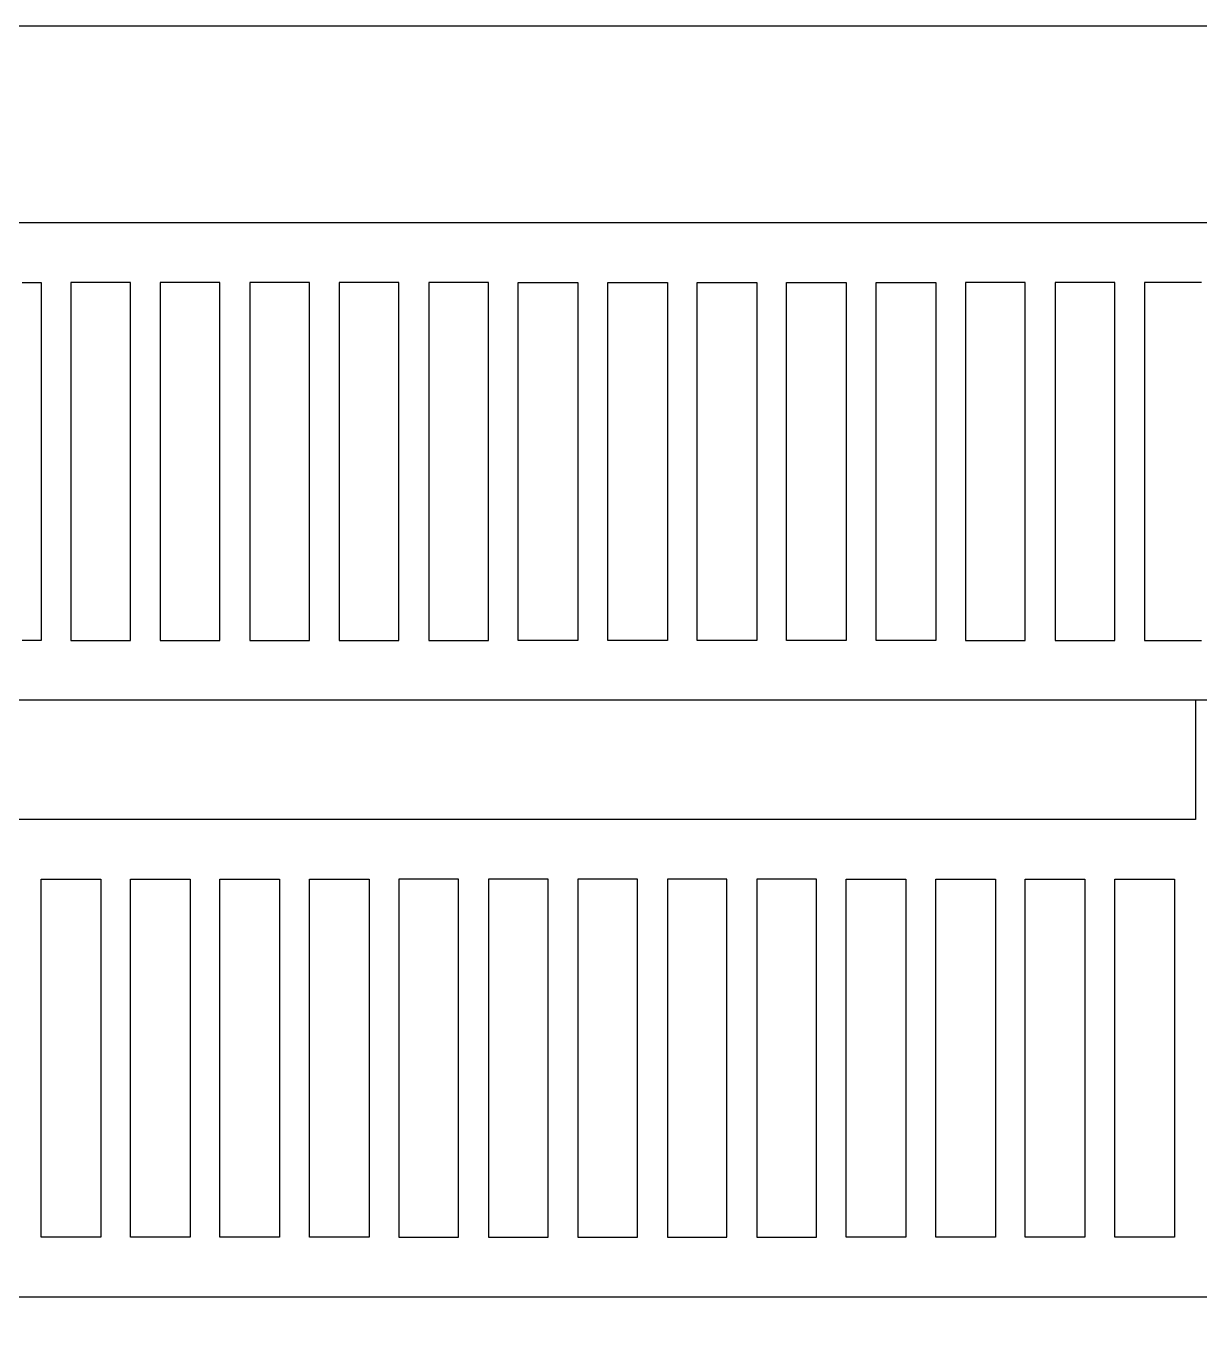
# Model space of a CAD drawing. Header units: millimetres. Extents: x 132 to 771, y 404 to 944.
# Drawn here: x 684.76 to 724.11, y 793.77 to 837.54 of the extents above; entities that cross this region are included whole.
import ezdxf

# ---------------------------------------------------------------- set-up
doc = ezdxf.new("R2010")
doc.units = ezdxf.units.MM
doc.header["$MEASUREMENT"] = 0
doc.layers.get('0').update_dxf_attribs({"linetype": 'CONTINUOUS', "true_color": 0xffffff})

msp = doc.modelspace()

# ---------------------------------------------------------------- linework, layer by layer
at = {"color": 6, "linetype": 'Continuous'}
msp.add_lwpolyline([(469.246, 687.545), (769.246, 687.545), (769.246, 837.545), (469.246, 837.545)], close=True, dxfattribs=at)
at = {"color": 7, "linetype": 'Continuous', "true_color": 0xffffff}
for points in [[(725.073, 830.95), (724.016, 830.95), (722.908, 830.95), (721.751, 830.95), (720.551, 830.95), (719.311, 830.95), (718.031, 830.95), (715.368, 830.95), (712.586, 830.95), (709.711, 830.95), (706.766, 830.95), (703.773, 830.95), (700.756, 830.95), (697.738, 830.95), (694.746, 830.95), (691.801, 830.95), (688.926, 830.95), (686.143, 830.95), (683.481, 830.95)], [(684.623, 828.95), (684.791, 828.95), (684.943, 828.95), (685.071, 828.95), (685.171, 828.95), (685.233, 828.95), (685.256, 828.95), (685.256, 828.942), (685.256, 828.915), (685.256, 828.872), (685.256, 828.815), (685.256, 828.742), (685.256, 828.652), (685.256, 828.435), (685.256, 828.162), (685.256, 827.842), (685.256, 827.477), (685.256, 827.075), (685.256, 826.637), (685.256, 826.167), (685.256, 825.67), (685.256, 825.152), (685.256, 824.617), (685.256, 824.07), (685.256, 822.95), (685.256, 821.83), (685.256, 821.282), (685.256, 820.747), (685.256, 820.23), (685.256, 819.732), (685.256, 819.262), (685.256, 818.825), (685.256, 818.422), (685.256, 818.057), (685.256, 817.737), (685.256, 817.465), (685.256, 817.247), (685.256, 817.157), (685.256, 817.085), (685.256, 817.027), (685.256, 816.985), (685.256, 816.957), (685.256, 816.95), (685.233, 816.95), (685.171, 816.95), (685.071, 816.95), (684.943, 816.95), (684.791, 816.95), (684.623, 816.95)], [(688.256, 828.95), (688.233, 828.95), (688.171, 828.95), (688.071, 828.95), (687.943, 828.95), (687.791, 828.95), (687.623, 828.95), (687.256, 828.95), (686.888, 828.95), (686.721, 828.95), (686.568, 828.95), (686.441, 828.95), (686.341, 828.95), (686.278, 828.95), (686.256, 828.95), (686.256, 828.942), (686.256, 828.915), (686.256, 828.872), (686.256, 828.815), (686.256, 828.742), (686.256, 828.652), (686.256, 828.435), (686.256, 828.162), (686.256, 827.842), (686.256, 827.477), (686.256, 827.075), (686.256, 826.637), (686.256, 826.167), (686.256, 825.67), (686.256, 825.152), (686.256, 824.617), (686.256, 824.07), (686.256, 822.95), (686.256, 821.83), (686.256, 821.282), (686.256, 820.747), (686.256, 820.23), (686.256, 819.732), (686.256, 819.262), (686.256, 818.825), (686.256, 818.422), (686.256, 818.057), (686.256, 817.737), (686.256, 817.465), (686.256, 817.247), (686.256, 817.157), (686.256, 817.085), (686.256, 817.027), (686.256, 816.985), (686.256, 816.957), (686.256, 816.95), (686.278, 816.95), (686.341, 816.95), (686.441, 816.95), (686.568, 816.95), (686.721, 816.95), (686.888, 816.95), (687.256, 816.95), (687.623, 816.95), (687.791, 816.95), (687.943, 816.95), (688.071, 816.95), (688.171, 816.95), (688.233, 816.95), (688.256, 816.95), (688.256, 816.957), (688.256, 816.985), (688.256, 817.027), (688.256, 817.085), (688.256, 817.157), (688.256, 817.247), (688.256, 817.465), (688.256, 817.737), (688.256, 818.057), (688.256, 818.422), (688.256, 818.825), (688.256, 819.262), (688.256, 819.732), (688.256, 820.23), (688.256, 820.747), (688.256, 821.282), (688.256, 821.83), (688.256, 822.95), (688.256, 824.07), (688.256, 824.617), (688.256, 825.152), (688.256, 825.67), (688.256, 826.167), (688.256, 826.635), (688.256, 827.075), (688.256, 827.477), (688.256, 827.842), (688.256, 828.162), (688.256, 828.435), (688.256, 828.652), (688.256, 828.742), (688.256, 828.815), (688.256, 828.872), (688.256, 828.915), (688.256, 828.94), (688.256, 828.95)], [(691.256, 828.95), (691.233, 828.95), (691.171, 828.95), (691.071, 828.95), (690.943, 828.95), (690.791, 828.95), (690.623, 828.95), (690.256, 828.95), (689.888, 828.95), (689.721, 828.95), (689.568, 828.95), (689.441, 828.95), (689.341, 828.95), (689.278, 828.95), (689.256, 828.95), (689.256, 828.942), (689.256, 828.915), (689.256, 828.872), (689.256, 828.815), (689.256, 828.742), (689.256, 828.652), (689.256, 828.435), (689.256, 828.162), (689.256, 827.842), (689.256, 827.477), (689.256, 827.075), (689.256, 826.637), (689.256, 826.167), (689.256, 825.67), (689.256, 825.152), (689.256, 824.617), (689.256, 824.07), (689.256, 822.95), (689.256, 821.83), (689.256, 821.282), (689.256, 820.747), (689.256, 820.23), (689.256, 819.732), (689.256, 819.262), (689.256, 818.825), (689.256, 818.422), (689.256, 818.057), (689.256, 817.737), (689.256, 817.465), (689.256, 817.247), (689.256, 817.157), (689.256, 817.085), (689.256, 817.027), (689.256, 816.985), (689.256, 816.957), (689.256, 816.95), (689.278, 816.95), (689.341, 816.95), (689.441, 816.95), (689.568, 816.95), (689.721, 816.95), (689.888, 816.95), (690.256, 816.95), (690.623, 816.95), (690.791, 816.95), (690.943, 816.95), (691.071, 816.95), (691.171, 816.95), (691.233, 816.95), (691.256, 816.95), (691.256, 816.957), (691.256, 816.985), (691.256, 817.027), (691.256, 817.085), (691.256, 817.157), (691.256, 817.247), (691.256, 817.465), (691.256, 817.737), (691.256, 818.057), (691.256, 818.422), (691.256, 818.825), (691.256, 819.262), (691.256, 819.732), (691.256, 820.23), (691.256, 820.747), (691.256, 821.282), (691.256, 821.83), (691.256, 822.95), (691.256, 824.07), (691.256, 824.617), (691.256, 825.152), (691.256, 825.67), (691.256, 826.167), (691.256, 826.635), (691.256, 827.075), (691.256, 827.477), (691.256, 827.842), (691.256, 828.162), (691.256, 828.435), (691.256, 828.652), (691.256, 828.742), (691.256, 828.815), (691.256, 828.872), (691.256, 828.915), (691.256, 828.94), (691.256, 828.95)], [(694.256, 828.95), (694.233, 828.95), (694.171, 828.95), (694.071, 828.95), (693.943, 828.95), (693.791, 828.95), (693.623, 828.95), (693.256, 828.95), (692.888, 828.95), (692.721, 828.95), (692.568, 828.95), (692.441, 828.95), (692.341, 828.95), (692.278, 828.95), (692.256, 828.95), (692.256, 828.942), (692.256, 828.915), (692.256, 828.872), (692.256, 828.815), (692.256, 828.742), (692.256, 828.652), (692.256, 828.435), (692.256, 828.162), (692.256, 827.842), (692.256, 827.477), (692.256, 827.075), (692.256, 826.637), (692.256, 826.167), (692.256, 825.67), (692.256, 825.152), (692.256, 824.617), (692.256, 824.07), (692.256, 822.95), (692.256, 821.83), (692.256, 821.282), (692.256, 820.747), (692.256, 820.23), (692.256, 819.732), (692.256, 819.262), (692.256, 818.825), (692.256, 818.422), (692.256, 818.057), (692.256, 817.737), (692.256, 817.465), (692.256, 817.247), (692.256, 817.157), (692.256, 817.085), (692.256, 817.027), (692.256, 816.985), (692.256, 816.957), (692.256, 816.95), (692.278, 816.95), (692.341, 816.95), (692.441, 816.95), (692.568, 816.95), (692.721, 816.95), (692.888, 816.95), (693.256, 816.95), (693.623, 816.95), (693.791, 816.95), (693.943, 816.95), (694.071, 816.95), (694.171, 816.95), (694.233, 816.95), (694.256, 816.95), (694.256, 816.957), (694.256, 816.985), (694.256, 817.027), (694.256, 817.085), (694.256, 817.157), (694.256, 817.247), (694.256, 817.465), (694.256, 817.737), (694.256, 818.057), (694.256, 818.422), (694.256, 818.825), (694.256, 819.262), (694.256, 819.732), (694.256, 820.23), (694.256, 820.747), (694.256, 821.282), (694.256, 821.83), (694.256, 822.95), (694.256, 824.07), (694.256, 824.617), (694.256, 825.152), (694.256, 825.67), (694.256, 826.167), (694.256, 826.635), (694.256, 827.075), (694.256, 827.477), (694.256, 827.842), (694.256, 828.162), (694.256, 828.435), (694.256, 828.652), (694.256, 828.742), (694.256, 828.815), (694.256, 828.872), (694.256, 828.915), (694.256, 828.94), (694.256, 828.95)], [(697.256, 828.95), (697.233, 828.95), (697.171, 828.95), (697.071, 828.95), (696.943, 828.95), (696.791, 828.95), (696.623, 828.95), (696.256, 828.95), (695.888, 828.95), (695.721, 828.95), (695.568, 828.95), (695.441, 828.95), (695.341, 828.95), (695.278, 828.95), (695.256, 828.95), (695.256, 828.942), (695.256, 828.915), (695.256, 828.872), (695.256, 828.815), (695.256, 828.742), (695.256, 828.652), (695.256, 828.435), (695.256, 828.162), (695.256, 827.842), (695.256, 827.477), (695.256, 827.075), (695.256, 826.637), (695.256, 826.167), (695.256, 825.67), (695.256, 825.152), (695.256, 824.617), (695.256, 824.07), (695.256, 822.95), (695.256, 821.83), (695.256, 821.282), (695.256, 820.747), (695.256, 820.23), (695.256, 819.732), (695.256, 819.262), (695.256, 818.825), (695.256, 818.422), (695.256, 818.057), (695.256, 817.737), (695.256, 817.465), (695.256, 817.247), (695.256, 817.157), (695.256, 817.085), (695.256, 817.027), (695.256, 816.985), (695.256, 816.957), (695.256, 816.95), (695.278, 816.95), (695.341, 816.95), (695.441, 816.95), (695.568, 816.95), (695.721, 816.95), (695.888, 816.95), (696.256, 816.95), (696.623, 816.95), (696.791, 816.95), (696.943, 816.95), (697.071, 816.95), (697.171, 816.95), (697.233, 816.95), (697.256, 816.95), (697.256, 816.957), (697.256, 816.985), (697.256, 817.027), (697.256, 817.085), (697.256, 817.157), (697.256, 817.247), (697.256, 817.465), (697.256, 817.737), (697.256, 818.057), (697.256, 818.422), (697.256, 818.825), (697.256, 819.262), (697.256, 819.732), (697.256, 820.23), (697.256, 820.747), (697.256, 821.282), (697.256, 821.83), (697.256, 822.95), (697.256, 824.07), (697.256, 824.617), (697.256, 825.152), (697.256, 825.67), (697.256, 826.167), (697.256, 826.635), (697.256, 827.075), (697.256, 827.477), (697.256, 827.842), (697.256, 828.162), (697.256, 828.435), (697.256, 828.652), (697.256, 828.742), (697.256, 828.815), (697.256, 828.872), (697.256, 828.915), (697.256, 828.94), (697.256, 828.95)], [(700.256, 828.95), (700.233, 828.95), (700.171, 828.95), (700.071, 828.95), (699.943, 828.95), (699.791, 828.95), (699.623, 828.95), (699.256, 828.95), (698.888, 828.95), (698.721, 828.95), (698.568, 828.95), (698.441, 828.95), (698.341, 828.95), (698.278, 828.95), (698.256, 828.95), (698.256, 828.942), (698.256, 828.915), (698.256, 828.872), (698.256, 828.815), (698.256, 828.742), (698.256, 828.652), (698.256, 828.435), (698.256, 828.162), (698.256, 827.842), (698.256, 827.477), (698.256, 827.075), (698.256, 826.637), (698.256, 826.167), (698.256, 825.67), (698.256, 825.152), (698.256, 824.617), (698.256, 824.07), (698.256, 822.95), (698.256, 821.83), (698.256, 821.282), (698.256, 820.747), (698.256, 820.23), (698.256, 819.732), (698.256, 819.262), (698.256, 818.825), (698.256, 818.422), (698.256, 818.057), (698.256, 817.737), (698.256, 817.465), (698.256, 817.247), (698.256, 817.157), (698.256, 817.085), (698.256, 817.027), (698.256, 816.985), (698.256, 816.957), (698.256, 816.95), (698.278, 816.95), (698.341, 816.95), (698.441, 816.95), (698.568, 816.95), (698.721, 816.95), (698.888, 816.95), (699.256, 816.95), (699.623, 816.95), (699.791, 816.95), (699.943, 816.95), (700.071, 816.95), (700.171, 816.95), (700.233, 816.95), (700.256, 816.95), (700.256, 816.957), (700.256, 816.985), (700.256, 817.027), (700.256, 817.085), (700.256, 817.157), (700.256, 817.247), (700.256, 817.465), (700.256, 817.737), (700.256, 818.057), (700.256, 818.422), (700.256, 818.825), (700.256, 819.262), (700.256, 819.732), (700.256, 820.23), (700.256, 820.747), (700.256, 821.282), (700.256, 821.83), (700.256, 822.95), (700.256, 824.07), (700.256, 824.617), (700.256, 825.152), (700.256, 825.67), (700.256, 826.167), (700.256, 826.635), (700.256, 827.075), (700.256, 827.477), (700.256, 827.842), (700.256, 828.162), (700.256, 828.435), (700.256, 828.652), (700.256, 828.742), (700.256, 828.815), (700.256, 828.872), (700.256, 828.915), (700.256, 828.94), (700.256, 828.95)], [(701.256, 828.95), (701.278, 828.95), (701.341, 828.95), (701.441, 828.95), (701.568, 828.95), (701.721, 828.95), (701.888, 828.95), (702.256, 828.95), (702.623, 828.95), (702.791, 828.95), (702.943, 828.95), (703.071, 828.95), (703.171, 828.95), (703.233, 828.95), (703.256, 828.95), (703.256, 828.942), (703.256, 828.915), (703.256, 828.872), (703.256, 828.815), (703.256, 828.742), (703.256, 828.652), (703.256, 828.435), (703.256, 828.162), (703.256, 827.842), (703.256, 827.477), (703.256, 827.075), (703.256, 826.637), (703.256, 826.167), (703.256, 825.67), (703.256, 825.152), (703.256, 824.617), (703.256, 824.07), (703.256, 822.95), (703.256, 821.83), (703.256, 821.282), (703.256, 820.747), (703.256, 820.23), (703.256, 819.732), (703.256, 819.262), (703.256, 818.825), (703.256, 818.422), (703.256, 818.057), (703.256, 817.737), (703.256, 817.465), (703.256, 817.247), (703.256, 817.157), (703.256, 817.085), (703.256, 817.027), (703.256, 816.985), (703.256, 816.957), (703.256, 816.95), (703.233, 816.95), (703.171, 816.95), (703.071, 816.95), (702.943, 816.95), (702.791, 816.95), (702.623, 816.95), (702.256, 816.95), (701.888, 816.95), (701.721, 816.95), (701.568, 816.95), (701.441, 816.95), (701.341, 816.95), (701.278, 816.95), (701.256, 816.95), (701.256, 816.957), (701.256, 816.985), (701.256, 817.027), (701.256, 817.085), (701.256, 817.157), (701.256, 817.247), (701.256, 817.465), (701.256, 817.737), (701.256, 818.057), (701.256, 818.422), (701.256, 818.825), (701.256, 819.262), (701.256, 819.732), (701.256, 820.23), (701.256, 820.747), (701.256, 821.282), (701.256, 821.83), (701.256, 822.95), (701.256, 824.07), (701.256, 824.617), (701.256, 825.152), (701.256, 825.67), (701.256, 826.167), (701.256, 826.635), (701.256, 827.075), (701.256, 827.477), (701.256, 827.842), (701.256, 828.162), (701.256, 828.435), (701.256, 828.652), (701.256, 828.742), (701.256, 828.815), (701.256, 828.872), (701.256, 828.915), (701.256, 828.94), (701.256, 828.95)], [(704.256, 828.95), (704.278, 828.95), (704.341, 828.95), (704.441, 828.95), (704.568, 828.95), (704.721, 828.95), (704.888, 828.95), (705.256, 828.95), (705.623, 828.95), (705.791, 828.95), (705.943, 828.95), (706.071, 828.95), (706.171, 828.95), (706.233, 828.95), (706.256, 828.95), (706.256, 828.942), (706.256, 828.915), (706.256, 828.872), (706.256, 828.815), (706.256, 828.742), (706.256, 828.652), (706.256, 828.435), (706.256, 828.162), (706.256, 827.842), (706.256, 827.477), (706.256, 827.075), (706.256, 826.637), (706.256, 826.167), (706.256, 825.67), (706.256, 825.152), (706.256, 824.617), (706.256, 824.07), (706.256, 822.95), (706.256, 821.83), (706.256, 821.282), (706.256, 820.747), (706.256, 820.23), (706.256, 819.732), (706.256, 819.262), (706.256, 818.825), (706.256, 818.422), (706.256, 818.057), (706.256, 817.737), (706.256, 817.465), (706.256, 817.247), (706.256, 817.157), (706.256, 817.085), (706.256, 817.027), (706.256, 816.985), (706.256, 816.957), (706.256, 816.95), (706.233, 816.95), (706.171, 816.95), (706.071, 816.95), (705.943, 816.95), (705.791, 816.95), (705.623, 816.95), (705.256, 816.95), (704.888, 816.95), (704.721, 816.95), (704.568, 816.95), (704.441, 816.95), (704.341, 816.95), (704.278, 816.95), (704.256, 816.95), (704.256, 816.957), (704.256, 816.985), (704.256, 817.027), (704.256, 817.085), (704.256, 817.157), (704.256, 817.247), (704.256, 817.465), (704.256, 817.737), (704.256, 818.057), (704.256, 818.422), (704.256, 818.825), (704.256, 819.262), (704.256, 819.732), (704.256, 820.23), (704.256, 820.747), (704.256, 821.282), (704.256, 821.83), (704.256, 822.95), (704.256, 824.07), (704.256, 824.617), (704.256, 825.152), (704.256, 825.67), (704.256, 826.167), (704.256, 826.635), (704.256, 827.075), (704.256, 827.477), (704.256, 827.842), (704.256, 828.162), (704.256, 828.435), (704.256, 828.652), (704.256, 828.742), (704.256, 828.815), (704.256, 828.872), (704.256, 828.915), (704.256, 828.94), (704.256, 828.95)], [(707.256, 828.95), (707.278, 828.95), (707.341, 828.95), (707.441, 828.95), (707.568, 828.95), (707.721, 828.95), (707.888, 828.95), (708.256, 828.95), (708.623, 828.95), (708.791, 828.95), (708.943, 828.95), (709.071, 828.95), (709.171, 828.95), (709.233, 828.95), (709.256, 828.95), (709.256, 828.942), (709.256, 828.915), (709.256, 828.872), (709.256, 828.815), (709.256, 828.742), (709.256, 828.652), (709.256, 828.435), (709.256, 828.162), (709.256, 827.842), (709.256, 827.477), (709.256, 827.075), (709.256, 826.637), (709.256, 826.167), (709.256, 825.67), (709.256, 825.152), (709.256, 824.617), (709.256, 824.07), (709.256, 822.95), (709.256, 821.83), (709.256, 821.282), (709.256, 820.747), (709.256, 820.23), (709.256, 819.732), (709.256, 819.262), (709.256, 818.825), (709.256, 818.422), (709.256, 818.057), (709.256, 817.737), (709.256, 817.465), (709.256, 817.247), (709.256, 817.157), (709.256, 817.085), (709.256, 817.027), (709.256, 816.985), (709.256, 816.957), (709.256, 816.95), (709.233, 816.95), (709.171, 816.95), (709.071, 816.95), (708.943, 816.95), (708.791, 816.95), (708.623, 816.95), (708.256, 816.95), (707.888, 816.95), (707.721, 816.95), (707.568, 816.95), (707.441, 816.95), (707.341, 816.95), (707.278, 816.95), (707.256, 816.95), (707.256, 816.957), (707.256, 816.985), (707.256, 817.027), (707.256, 817.085), (707.256, 817.157), (707.256, 817.247), (707.256, 817.465), (707.256, 817.737), (707.256, 818.057), (707.256, 818.422), (707.256, 818.825), (707.256, 819.262), (707.256, 819.732), (707.256, 820.23), (707.256, 820.747), (707.256, 821.282), (707.256, 821.83), (707.256, 822.95), (707.256, 824.07), (707.256, 824.617), (707.256, 825.152), (707.256, 825.67), (707.256, 826.167), (707.256, 826.635), (707.256, 827.075), (707.256, 827.477), (707.256, 827.842), (707.256, 828.162), (707.256, 828.435), (707.256, 828.652), (707.256, 828.742), (707.256, 828.815), (707.256, 828.872), (707.256, 828.915), (707.256, 828.94), (707.256, 828.95)], [(710.256, 828.95), (710.278, 828.95), (710.341, 828.95), (710.441, 828.95), (710.568, 828.95), (710.721, 828.95), (710.888, 828.95), (711.256, 828.95), (711.623, 828.95), (711.791, 828.95), (711.943, 828.95), (712.071, 828.95), (712.171, 828.95), (712.233, 828.95), (712.256, 828.95), (712.256, 828.942), (712.256, 828.915), (712.256, 828.872), (712.256, 828.815), (712.256, 828.742), (712.256, 828.652), (712.256, 828.435), (712.256, 828.162), (712.256, 827.842), (712.256, 827.477), (712.256, 827.075), (712.256, 826.637), (712.256, 826.167), (712.256, 825.67), (712.256, 825.152), (712.256, 824.617), (712.256, 824.07), (712.256, 822.95), (712.256, 821.83), (712.256, 821.282), (712.256, 820.747), (712.256, 820.23), (712.256, 819.732), (712.256, 819.262), (712.256, 818.825), (712.256, 818.422), (712.256, 818.057), (712.256, 817.737), (712.256, 817.465), (712.256, 817.247), (712.256, 817.157), (712.256, 817.085), (712.256, 817.027), (712.256, 816.985), (712.256, 816.957), (712.256, 816.95), (712.233, 816.95), (712.171, 816.95), (712.071, 816.95), (711.943, 816.95), (711.791, 816.95), (711.623, 816.95), (711.256, 816.95), (710.888, 816.95), (710.721, 816.95), (710.568, 816.95), (710.441, 816.95), (710.341, 816.95), (710.278, 816.95), (710.256, 816.95), (710.256, 816.957), (710.256, 816.985), (710.256, 817.027), (710.256, 817.085), (710.256, 817.157), (710.256, 817.247), (710.256, 817.465), (710.256, 817.737), (710.256, 818.057), (710.256, 818.422), (710.256, 818.825), (710.256, 819.262), (710.256, 819.732), (710.256, 820.23), (710.256, 820.747), (710.256, 821.282), (710.256, 821.83), (710.256, 822.95), (710.256, 824.07), (710.256, 824.617), (710.256, 825.152), (710.256, 825.67), (710.256, 826.167), (710.256, 826.635), (710.256, 827.075), (710.256, 827.477), (710.256, 827.842), (710.256, 828.162), (710.256, 828.435), (710.256, 828.652), (710.256, 828.742), (710.256, 828.815), (710.256, 828.872), (710.256, 828.915), (710.256, 828.94), (710.256, 828.95)], [(713.256, 828.95), (713.278, 828.95), (713.341, 828.95), (713.441, 828.95), (713.568, 828.95), (713.721, 828.95), (713.888, 828.95), (714.256, 828.95), (714.623, 828.95), (714.791, 828.95), (714.943, 828.95), (715.071, 828.95), (715.171, 828.95), (715.233, 828.95), (715.256, 828.95), (715.256, 828.942), (715.256, 828.915), (715.256, 828.872), (715.256, 828.815), (715.256, 828.742), (715.256, 828.652), (715.256, 828.435), (715.256, 828.162), (715.256, 827.842), (715.256, 827.477), (715.256, 827.075), (715.256, 826.637), (715.256, 826.167), (715.256, 825.67), (715.256, 825.152), (715.256, 824.617), (715.256, 824.07), (715.256, 822.95), (715.256, 821.83), (715.256, 821.282), (715.256, 820.747), (715.256, 820.23), (715.256, 819.732), (715.256, 819.262), (715.256, 818.825), (715.256, 818.422), (715.256, 818.057), (715.256, 817.737), (715.256, 817.465), (715.256, 817.247), (715.256, 817.157), (715.256, 817.085), (715.256, 817.027), (715.256, 816.985), (715.256, 816.957), (715.256, 816.95), (715.233, 816.95), (715.171, 816.95), (715.071, 816.95), (714.943, 816.95), (714.791, 816.95), (714.623, 816.95), (714.256, 816.95), (713.888, 816.95), (713.721, 816.95), (713.568, 816.95), (713.441, 816.95), (713.341, 816.95), (713.278, 816.95), (713.256, 816.95), (713.256, 816.957), (713.256, 816.985), (713.256, 817.027), (713.256, 817.085), (713.256, 817.157), (713.256, 817.247), (713.256, 817.465), (713.256, 817.737), (713.256, 818.057), (713.256, 818.422), (713.256, 818.825), (713.256, 819.262), (713.256, 819.732), (713.256, 820.23), (713.256, 820.747), (713.256, 821.282), (713.256, 821.83), (713.256, 822.95), (713.256, 824.07), (713.256, 824.617), (713.256, 825.152), (713.256, 825.67), (713.256, 826.167), (713.256, 826.635), (713.256, 827.075), (713.256, 827.477), (713.256, 827.842), (713.256, 828.162), (713.256, 828.435), (713.256, 828.652), (713.256, 828.742), (713.256, 828.815), (713.256, 828.872), (713.256, 828.915), (713.256, 828.94), (713.256, 828.95)], [(718.256, 828.95), (718.233, 828.95), (718.171, 828.95), (718.071, 828.95), (717.943, 828.95), (717.791, 828.95), (717.623, 828.95), (717.256, 828.95), (716.888, 828.95), (716.721, 828.95), (716.568, 828.95), (716.441, 828.95), (716.341, 828.95), (716.278, 828.95), (716.256, 828.95), (716.256, 828.942), (716.256, 828.915), (716.256, 828.872), (716.256, 828.815), (716.256, 828.742), (716.256, 828.652), (716.256, 828.435), (716.256, 828.162), (716.256, 827.842), (716.256, 827.477), (716.256, 827.075), (716.256, 826.637), (716.256, 826.167), (716.256, 825.67), (716.256, 825.152), (716.256, 824.617), (716.256, 824.07), (716.256, 822.95), (716.256, 821.83), (716.256, 821.282), (716.256, 820.747), (716.256, 820.23), (716.256, 819.732), (716.256, 819.262), (716.256, 818.825), (716.256, 818.422), (716.256, 818.057), (716.256, 817.737), (716.256, 817.465), (716.256, 817.247), (716.256, 817.157), (716.256, 817.085), (716.256, 817.027), (716.256, 816.985), (716.256, 816.957), (716.256, 816.95), (716.278, 816.95), (716.341, 816.95), (716.441, 816.95), (716.568, 816.95), (716.721, 816.95), (716.888, 816.95), (717.256, 816.95), (717.623, 816.95), (717.791, 816.95), (717.943, 816.95), (718.071, 816.95), (718.171, 816.95), (718.233, 816.95), (718.256, 816.95), (718.256, 816.957), (718.256, 816.985), (718.256, 817.027), (718.256, 817.085), (718.256, 817.157), (718.256, 817.247), (718.256, 817.465), (718.256, 817.737), (718.256, 818.057), (718.256, 818.422), (718.256, 818.825), (718.256, 819.262), (718.256, 819.732), (718.256, 820.23), (718.256, 820.747), (718.256, 821.282), (718.256, 821.83), (718.256, 822.95), (718.256, 824.07), (718.256, 824.617), (718.256, 825.152), (718.256, 825.67), (718.256, 826.167), (718.256, 826.635), (718.256, 827.075), (718.256, 827.477), (718.256, 827.842), (718.256, 828.162), (718.256, 828.435), (718.256, 828.652), (718.256, 828.742), (718.256, 828.815), (718.256, 828.872), (718.256, 828.915), (718.256, 828.94), (718.256, 828.95)], [(721.256, 828.95), (721.233, 828.95), (721.171, 828.95), (721.071, 828.95), (720.943, 828.95), (720.791, 828.95), (720.623, 828.95), (720.256, 828.95), (719.888, 828.95), (719.721, 828.95), (719.568, 828.95), (719.441, 828.95), (719.341, 828.95), (719.278, 828.95), (719.256, 828.95), (719.256, 828.942), (719.256, 828.915), (719.256, 828.872), (719.256, 828.815), (719.256, 828.742), (719.256, 828.652), (719.256, 828.435), (719.256, 828.162), (719.256, 827.842), (719.256, 827.477), (719.256, 827.075), (719.256, 826.637), (719.256, 826.167), (719.256, 825.67), (719.256, 825.152), (719.256, 824.617), (719.256, 824.07), (719.256, 822.95), (719.256, 821.83), (719.256, 821.282), (719.256, 820.747), (719.256, 820.23), (719.256, 819.732), (719.256, 819.262), (719.256, 818.825), (719.256, 818.422), (719.256, 818.057), (719.256, 817.737), (719.256, 817.465), (719.256, 817.247), (719.256, 817.157), (719.256, 817.085), (719.256, 817.027), (719.256, 816.985), (719.256, 816.957), (719.256, 816.95), (719.278, 816.95), (719.341, 816.95), (719.441, 816.95), (719.568, 816.95), (719.721, 816.95), (719.888, 816.95), (720.256, 816.95), (720.623, 816.95), (720.791, 816.95), (720.943, 816.95), (721.071, 816.95), (721.171, 816.95), (721.233, 816.95), (721.256, 816.95), (721.256, 816.957), (721.256, 816.985), (721.256, 817.027), (721.256, 817.085), (721.256, 817.157), (721.256, 817.247), (721.256, 817.465), (721.256, 817.737), (721.256, 818.057), (721.256, 818.422), (721.256, 818.825), (721.256, 819.262), (721.256, 819.732), (721.256, 820.23), (721.256, 820.747), (721.256, 821.282), (721.256, 821.83), (721.256, 822.95), (721.256, 824.07), (721.256, 824.617), (721.256, 825.152), (721.256, 825.67), (721.256, 826.167), (721.256, 826.635), (721.256, 827.075), (721.256, 827.477), (721.256, 827.842), (721.256, 828.162), (721.256, 828.435), (721.256, 828.652), (721.256, 828.742), (721.256, 828.815), (721.256, 828.872), (721.256, 828.915), (721.256, 828.94), (721.256, 828.95)], [(724.171, 828.95), (724.071, 828.95), (723.943, 828.95), (723.791, 828.95), (723.623, 828.95), (723.256, 828.95), (722.888, 828.95), (722.721, 828.95), (722.568, 828.95), (722.441, 828.95), (722.341, 828.95), (722.278, 828.95), (722.256, 828.95), (722.256, 828.942), (722.256, 828.915), (722.256, 828.872), (722.256, 828.815), (722.256, 828.742), (722.256, 828.652), (722.256, 828.435), (722.256, 828.162), (722.256, 827.842), (722.256, 827.477), (722.256, 827.075), (722.256, 826.637), (722.256, 826.167), (722.256, 825.67), (722.256, 825.152), (722.256, 824.617), (722.256, 824.07), (722.256, 822.95), (722.256, 821.83), (722.256, 821.282), (722.256, 820.747), (722.256, 820.23), (722.256, 819.732), (722.256, 819.262), (722.256, 818.825), (722.256, 818.422), (722.256, 818.057), (722.256, 817.737), (722.256, 817.465), (722.256, 817.247), (722.256, 817.157), (722.256, 817.085), (722.256, 817.027), (722.256, 816.985), (722.256, 816.957), (722.256, 816.95), (722.278, 816.95), (722.341, 816.95), (722.441, 816.95), (722.568, 816.95), (722.721, 816.95), (722.888, 816.95), (723.256, 816.95), (723.623, 816.95), (723.791, 816.95), (723.943, 816.95), (724.071, 816.95), (724.171, 816.95)], [(724.398, 814.95), (723.698, 814.95), (722.946, 814.95), (722.143, 814.95), (721.293, 814.95), (720.401, 814.95), (719.463, 814.95), (717.473, 814.95), (715.346, 814.95), (713.096, 814.95), (710.748, 814.95), (708.318, 814.95), (705.831, 814.95), (700.756, 814.95), (695.678, 814.95), (693.191, 814.95), (690.761, 814.95), (688.413, 814.95), (686.163, 814.95), (684.036, 814.95)], [(723.968, 814.95), (723.968, 814.937), (723.968, 814.905), (723.968, 814.85), (723.968, 814.777), (723.968, 814.687), (723.968, 814.58), (723.968, 814.325), (723.968, 814.022), (723.968, 813.685), (723.968, 813.322), (723.968, 812.95), (723.968, 812.577), (723.968, 812.215), (723.968, 811.877), (723.968, 811.575), (723.968, 811.32), (723.968, 811.212), (723.968, 811.122), (723.968, 811.05), (723.968, 810.995), (723.968, 810.962), (723.968, 810.95), (723.928, 810.95), (723.813, 810.95), (723.621, 810.95), (723.358, 810.95), (723.023, 810.95), (722.623, 810.95), (722.158, 810.95), (721.631, 810.95), (721.041, 810.95), (720.398, 810.95), (719.698, 810.95), (718.946, 810.95), (718.143, 810.95), (717.293, 810.95), (716.401, 810.95), (715.463, 810.95), (713.473, 810.95), (711.346, 810.95), (709.096, 810.95), (706.748, 810.95), (704.318, 810.95), (701.831, 810.95), (696.756, 810.95), (691.678, 810.95), (689.191, 810.95), (686.761, 810.95), (684.413, 810.95)], [(723.968, 810.95), (723.956, 810.95), (723.923, 810.95), (723.868, 810.95), (723.796, 810.95), (723.706, 810.95), (723.598, 810.95), (723.343, 810.95), (723.041, 810.95), (722.703, 810.95), (722.341, 810.95), (721.968, 810.95), (721.596, 810.95), (721.233, 810.95), (720.896, 810.95), (720.593, 810.95), (720.338, 810.95), (720.231, 810.95), (720.141, 810.95), (720.068, 810.95), (720.013, 810.95), (719.981, 810.95), (719.968, 810.95)], [(687.256, 796.95), (687.233, 796.95), (687.171, 796.95), (687.071, 796.95), (686.943, 796.95), (686.791, 796.95), (686.623, 796.95), (686.256, 796.95), (685.888, 796.95), (685.721, 796.95), (685.568, 796.95), (685.441, 796.95), (685.341, 796.95), (685.278, 796.95), (685.256, 796.95), (685.256, 796.957), (685.256, 796.985), (685.256, 797.027), (685.256, 797.085), (685.256, 797.157), (685.256, 797.247), (685.256, 797.465), (685.256, 797.737), (685.256, 798.057), (685.256, 798.422), (685.256, 798.825), (685.256, 799.262), (685.256, 799.732), (685.256, 800.23), (685.256, 800.747), (685.256, 801.282), (685.256, 801.83), (685.256, 802.95), (685.256, 804.07), (685.256, 804.617), (685.256, 805.152), (685.256, 805.67), (685.256, 806.167), (685.256, 806.635), (685.256, 807.075), (685.256, 807.477), (685.256, 807.842), (685.256, 808.162), (685.256, 808.435), (685.256, 808.652), (685.256, 808.742), (685.256, 808.815), (685.256, 808.872), (685.256, 808.915), (685.256, 808.94), (685.256, 808.95), (685.278, 808.95), (685.341, 808.95), (685.441, 808.95), (685.568, 808.95), (685.721, 808.95), (685.888, 808.95), (686.256, 808.95), (686.623, 808.95), (686.791, 808.95), (686.943, 808.95), (687.071, 808.95), (687.171, 808.95), (687.233, 808.95), (687.256, 808.95), (687.256, 808.942), (687.256, 808.915), (687.256, 808.872), (687.256, 808.815), (687.256, 808.742), (687.256, 808.652), (687.256, 808.435), (687.256, 808.162), (687.256, 807.842), (687.256, 807.477), (687.256, 807.075), (687.256, 806.637), (687.256, 806.167), (687.256, 805.67), (687.256, 805.152), (687.256, 804.617), (687.256, 804.07), (687.256, 802.95), (687.256, 801.83), (687.256, 801.282), (687.256, 800.747), (687.256, 800.23), (687.256, 799.732), (687.256, 799.262), (687.256, 798.825), (687.256, 798.422), (687.256, 798.057), (687.256, 797.737), (687.256, 797.465), (687.256, 797.247), (687.256, 797.157), (687.256, 797.085), (687.256, 797.027), (687.256, 796.985), (687.256, 796.957), (687.256, 796.95)], [(690.256, 796.95), (690.233, 796.95), (690.171, 796.95), (690.071, 796.95), (689.943, 796.95), (689.791, 796.95), (689.623, 796.95), (689.256, 796.95), (688.888, 796.95), (688.721, 796.95), (688.568, 796.95), (688.441, 796.95), (688.341, 796.95), (688.278, 796.95), (688.256, 796.95), (688.256, 796.957), (688.256, 796.985), (688.256, 797.027), (688.256, 797.085), (688.256, 797.157), (688.256, 797.247), (688.256, 797.465), (688.256, 797.737), (688.256, 798.057), (688.256, 798.422), (688.256, 798.825), (688.256, 799.262), (688.256, 799.732), (688.256, 800.23), (688.256, 800.747), (688.256, 801.282), (688.256, 801.83), (688.256, 802.95), (688.256, 804.07), (688.256, 804.617), (688.256, 805.152), (688.256, 805.67), (688.256, 806.167), (688.256, 806.635), (688.256, 807.075), (688.256, 807.477), (688.256, 807.842), (688.256, 808.162), (688.256, 808.435), (688.256, 808.652), (688.256, 808.742), (688.256, 808.815), (688.256, 808.872), (688.256, 808.915), (688.256, 808.94), (688.256, 808.95), (688.278, 808.95), (688.341, 808.95), (688.441, 808.95), (688.568, 808.95), (688.721, 808.95), (688.888, 808.95), (689.256, 808.95), (689.623, 808.95), (689.791, 808.95), (689.943, 808.95), (690.071, 808.95), (690.171, 808.95), (690.233, 808.95), (690.256, 808.95), (690.256, 808.942), (690.256, 808.915), (690.256, 808.872), (690.256, 808.815), (690.256, 808.742), (690.256, 808.652), (690.256, 808.435), (690.256, 808.162), (690.256, 807.842), (690.256, 807.477), (690.256, 807.075), (690.256, 806.637), (690.256, 806.167), (690.256, 805.67), (690.256, 805.152), (690.256, 804.617), (690.256, 804.07), (690.256, 802.95), (690.256, 801.83), (690.256, 801.282), (690.256, 800.747), (690.256, 800.23), (690.256, 799.732), (690.256, 799.262), (690.256, 798.825), (690.256, 798.422), (690.256, 798.057), (690.256, 797.737), (690.256, 797.465), (690.256, 797.247), (690.256, 797.157), (690.256, 797.085), (690.256, 797.027), (690.256, 796.985), (690.256, 796.957), (690.256, 796.95)], [(693.256, 796.95), (693.233, 796.95), (693.171, 796.95), (693.071, 796.95), (692.943, 796.95), (692.791, 796.95), (692.623, 796.95), (692.256, 796.95), (691.888, 796.95), (691.721, 796.95), (691.568, 796.95), (691.441, 796.95), (691.341, 796.95), (691.278, 796.95), (691.256, 796.95), (691.256, 796.957), (691.256, 796.985), (691.256, 797.027), (691.256, 797.085), (691.256, 797.157), (691.256, 797.247), (691.256, 797.465), (691.256, 797.737), (691.256, 798.057), (691.256, 798.422), (691.256, 798.825), (691.256, 799.262), (691.256, 799.732), (691.256, 800.23), (691.256, 800.747), (691.256, 801.282), (691.256, 801.83), (691.256, 802.95), (691.256, 804.07), (691.256, 804.617), (691.256, 805.152), (691.256, 805.67), (691.256, 806.167), (691.256, 806.635), (691.256, 807.075), (691.256, 807.477), (691.256, 807.842), (691.256, 808.162), (691.256, 808.435), (691.256, 808.652), (691.256, 808.742), (691.256, 808.815), (691.256, 808.872), (691.256, 808.915), (691.256, 808.94), (691.256, 808.95), (691.278, 808.95), (691.341, 808.95), (691.441, 808.95), (691.568, 808.95), (691.721, 808.95), (691.888, 808.95), (692.256, 808.95), (692.623, 808.95), (692.791, 808.95), (692.943, 808.95), (693.071, 808.95), (693.171, 808.95), (693.233, 808.95), (693.256, 808.95), (693.256, 808.942), (693.256, 808.915), (693.256, 808.872), (693.256, 808.815), (693.256, 808.742), (693.256, 808.652), (693.256, 808.435), (693.256, 808.162), (693.256, 807.842), (693.256, 807.477), (693.256, 807.075), (693.256, 806.637), (693.256, 806.167), (693.256, 805.67), (693.256, 805.152), (693.256, 804.617), (693.256, 804.07), (693.256, 802.95), (693.256, 801.83), (693.256, 801.282), (693.256, 800.747), (693.256, 800.23), (693.256, 799.732), (693.256, 799.262), (693.256, 798.825), (693.256, 798.422), (693.256, 798.057), (693.256, 797.737), (693.256, 797.465), (693.256, 797.247), (693.256, 797.157), (693.256, 797.085), (693.256, 797.027), (693.256, 796.985), (693.256, 796.957), (693.256, 796.95)], [(696.256, 796.95), (696.233, 796.95), (696.171, 796.95), (696.071, 796.95), (695.943, 796.95), (695.791, 796.95), (695.623, 796.95), (695.256, 796.95), (694.888, 796.95), (694.721, 796.95), (694.568, 796.95), (694.441, 796.95), (694.341, 796.95), (694.278, 796.95), (694.256, 796.95), (694.256, 796.957), (694.256, 796.985), (694.256, 797.027), (694.256, 797.085), (694.256, 797.157), (694.256, 797.247), (694.256, 797.465), (694.256, 797.737), (694.256, 798.057), (694.256, 798.422), (694.256, 798.825), (694.256, 799.262), (694.256, 799.732), (694.256, 800.23), (694.256, 800.747), (694.256, 801.282), (694.256, 801.83), (694.256, 802.95), (694.256, 804.07), (694.256, 804.617), (694.256, 805.152), (694.256, 805.67), (694.256, 806.167), (694.256, 806.635), (694.256, 807.075), (694.256, 807.477), (694.256, 807.842), (694.256, 808.162), (694.256, 808.435), (694.256, 808.652), (694.256, 808.742), (694.256, 808.815), (694.256, 808.872), (694.256, 808.915), (694.256, 808.94), (694.256, 808.95), (694.278, 808.95), (694.341, 808.95), (694.441, 808.95), (694.568, 808.95), (694.721, 808.95), (694.888, 808.95), (695.256, 808.95), (695.623, 808.95), (695.791, 808.95), (695.943, 808.95), (696.071, 808.95), (696.171, 808.95), (696.233, 808.95), (696.256, 808.95), (696.256, 808.942), (696.256, 808.915), (696.256, 808.872), (696.256, 808.815), (696.256, 808.742), (696.256, 808.652), (696.256, 808.435), (696.256, 808.162), (696.256, 807.842), (696.256, 807.477), (696.256, 807.075), (696.256, 806.637), (696.256, 806.167), (696.256, 805.67), (696.256, 805.152), (696.256, 804.617), (696.256, 804.07), (696.256, 802.95), (696.256, 801.83), (696.256, 801.282), (696.256, 800.747), (696.256, 800.23), (696.256, 799.732), (696.256, 799.262), (696.256, 798.825), (696.256, 798.422), (696.256, 798.057), (696.256, 797.737), (696.256, 797.465), (696.256, 797.247), (696.256, 797.157), (696.256, 797.085), (696.256, 797.027), (696.256, 796.985), (696.256, 796.957), (696.256, 796.95)], [(697.256, 796.95), (697.278, 796.95), (697.341, 796.95), (697.441, 796.95), (697.568, 796.95), (697.721, 796.95), (697.888, 796.95), (698.256, 796.95), (698.623, 796.95), (698.791, 796.95), (698.943, 796.95), (699.071, 796.95), (699.171, 796.95), (699.233, 796.95), (699.256, 796.95), (699.256, 796.957), (699.256, 796.985), (699.256, 797.027), (699.256, 797.085), (699.256, 797.157), (699.256, 797.247), (699.256, 797.465), (699.256, 797.737), (699.256, 798.057), (699.256, 798.422), (699.256, 798.825), (699.256, 799.262), (699.256, 799.732), (699.256, 800.23), (699.256, 800.747), (699.256, 801.282), (699.256, 801.83), (699.256, 802.95), (699.256, 804.07), (699.256, 804.617), (699.256, 805.152), (699.256, 805.67), (699.256, 806.167), (699.256, 806.635), (699.256, 807.075), (699.256, 807.477), (699.256, 807.842), (699.256, 808.162), (699.256, 808.435), (699.256, 808.652), (699.256, 808.742), (699.256, 808.815), (699.256, 808.872), (699.256, 808.915), (699.256, 808.94), (699.256, 808.95), (699.233, 808.95), (699.171, 808.95), (699.071, 808.95), (698.943, 808.95), (698.791, 808.95), (698.623, 808.95), (698.256, 808.95), (697.888, 808.95), (697.721, 808.95), (697.568, 808.95), (697.441, 808.95), (697.341, 808.95), (697.278, 808.95), (697.256, 808.95), (697.256, 808.942), (697.256, 808.915), (697.256, 808.872), (697.256, 808.815), (697.256, 808.742), (697.256, 808.652), (697.256, 808.435), (697.256, 808.162), (697.256, 807.842), (697.256, 807.477), (697.256, 807.075), (697.256, 806.637), (697.256, 806.167), (697.256, 805.67), (697.256, 805.152), (697.256, 804.617), (697.256, 804.07), (697.256, 802.95), (697.256, 801.83), (697.256, 801.282), (697.256, 800.747), (697.256, 800.23), (697.256, 799.732), (697.256, 799.262), (697.256, 798.825), (697.256, 798.422), (697.256, 798.057), (697.256, 797.737), (697.256, 797.465), (697.256, 797.247), (697.256, 797.157), (697.256, 797.085), (697.256, 797.027), (697.256, 796.985), (697.256, 796.957), (697.256, 796.95)], [(700.256, 796.95), (700.278, 796.95), (700.341, 796.95), (700.441, 796.95), (700.568, 796.95), (700.721, 796.95), (700.888, 796.95), (701.256, 796.95), (701.623, 796.95), (701.791, 796.95), (701.943, 796.95), (702.071, 796.95), (702.171, 796.95), (702.233, 796.95), (702.256, 796.95), (702.256, 796.957), (702.256, 796.985), (702.256, 797.027), (702.256, 797.085), (702.256, 797.157), (702.256, 797.247), (702.256, 797.465), (702.256, 797.737), (702.256, 798.057), (702.256, 798.422), (702.256, 798.825), (702.256, 799.262), (702.256, 799.732), (702.256, 800.23), (702.256, 800.747), (702.256, 801.282), (702.256, 801.83), (702.256, 802.95), (702.256, 804.07), (702.256, 804.617), (702.256, 805.152), (702.256, 805.67), (702.256, 806.167), (702.256, 806.635), (702.256, 807.075), (702.256, 807.477), (702.256, 807.842), (702.256, 808.162), (702.256, 808.435), (702.256, 808.652), (702.256, 808.742), (702.256, 808.815), (702.256, 808.872), (702.256, 808.915), (702.256, 808.94), (702.256, 808.95), (702.233, 808.95), (702.171, 808.95), (702.071, 808.95), (701.943, 808.95), (701.791, 808.95), (701.623, 808.95), (701.256, 808.95), (700.888, 808.95), (700.721, 808.95), (700.568, 808.95), (700.441, 808.95), (700.341, 808.95), (700.278, 808.95), (700.256, 808.95), (700.256, 808.942), (700.256, 808.915), (700.256, 808.872), (700.256, 808.815), (700.256, 808.742), (700.256, 808.652), (700.256, 808.435), (700.256, 808.162), (700.256, 807.842), (700.256, 807.477), (700.256, 807.075), (700.256, 806.637), (700.256, 806.167), (700.256, 805.67), (700.256, 805.152), (700.256, 804.617), (700.256, 804.07), (700.256, 802.95), (700.256, 801.83), (700.256, 801.282), (700.256, 800.747), (700.256, 800.23), (700.256, 799.732), (700.256, 799.262), (700.256, 798.825), (700.256, 798.422), (700.256, 798.057), (700.256, 797.737), (700.256, 797.465), (700.256, 797.247), (700.256, 797.157), (700.256, 797.085), (700.256, 797.027), (700.256, 796.985), (700.256, 796.957), (700.256, 796.95)], [(703.256, 796.95), (703.278, 796.95), (703.341, 796.95), (703.441, 796.95), (703.568, 796.95), (703.721, 796.95), (703.888, 796.95), (704.256, 796.95), (704.623, 796.95), (704.791, 796.95), (704.943, 796.95), (705.071, 796.95), (705.171, 796.95), (705.233, 796.95), (705.256, 796.95), (705.256, 796.957), (705.256, 796.985), (705.256, 797.027), (705.256, 797.085), (705.256, 797.157), (705.256, 797.247), (705.256, 797.465), (705.256, 797.737), (705.256, 798.057), (705.256, 798.422), (705.256, 798.825), (705.256, 799.262), (705.256, 799.732), (705.256, 800.23), (705.256, 800.747), (705.256, 801.282), (705.256, 801.83), (705.256, 802.95), (705.256, 804.07), (705.256, 804.617), (705.256, 805.152), (705.256, 805.67), (705.256, 806.167), (705.256, 806.635), (705.256, 807.075), (705.256, 807.477), (705.256, 807.842), (705.256, 808.162), (705.256, 808.435), (705.256, 808.652), (705.256, 808.742), (705.256, 808.815), (705.256, 808.872), (705.256, 808.915), (705.256, 808.94), (705.256, 808.95), (705.233, 808.95), (705.171, 808.95), (705.071, 808.95), (704.943, 808.95), (704.791, 808.95), (704.623, 808.95), (704.256, 808.95), (703.888, 808.95), (703.721, 808.95), (703.568, 808.95), (703.441, 808.95), (703.341, 808.95), (703.278, 808.95), (703.256, 808.95), (703.256, 808.942), (703.256, 808.915), (703.256, 808.872), (703.256, 808.815), (703.256, 808.742), (703.256, 808.652), (703.256, 808.435), (703.256, 808.162), (703.256, 807.842), (703.256, 807.477), (703.256, 807.075), (703.256, 806.637), (703.256, 806.167), (703.256, 805.67), (703.256, 805.152), (703.256, 804.617), (703.256, 804.07), (703.256, 802.95), (703.256, 801.83), (703.256, 801.282), (703.256, 800.747), (703.256, 800.23), (703.256, 799.732), (703.256, 799.262), (703.256, 798.825), (703.256, 798.422), (703.256, 798.057), (703.256, 797.737), (703.256, 797.465), (703.256, 797.247), (703.256, 797.157), (703.256, 797.085), (703.256, 797.027), (703.256, 796.985), (703.256, 796.957), (703.256, 796.95)], [(706.256, 796.95), (706.278, 796.95), (706.341, 796.95), (706.441, 796.95), (706.568, 796.95), (706.721, 796.95), (706.888, 796.95), (707.256, 796.95), (707.623, 796.95), (707.791, 796.95), (707.943, 796.95), (708.071, 796.95), (708.171, 796.95), (708.233, 796.95), (708.256, 796.95), (708.256, 796.957), (708.256, 796.985), (708.256, 797.027), (708.256, 797.085), (708.256, 797.157), (708.256, 797.247), (708.256, 797.465), (708.256, 797.737), (708.256, 798.057), (708.256, 798.422), (708.256, 798.825), (708.256, 799.262), (708.256, 799.732), (708.256, 800.23), (708.256, 800.747), (708.256, 801.282), (708.256, 801.83), (708.256, 802.95), (708.256, 804.07), (708.256, 804.617), (708.256, 805.152), (708.256, 805.67), (708.256, 806.167), (708.256, 806.635), (708.256, 807.075), (708.256, 807.477), (708.256, 807.842), (708.256, 808.162), (708.256, 808.435), (708.256, 808.652), (708.256, 808.742), (708.256, 808.815), (708.256, 808.872), (708.256, 808.915), (708.256, 808.94), (708.256, 808.95), (708.233, 808.95), (708.171, 808.95), (708.071, 808.95), (707.943, 808.95), (707.791, 808.95), (707.623, 808.95), (707.256, 808.95), (706.888, 808.95), (706.721, 808.95), (706.568, 808.95), (706.441, 808.95), (706.341, 808.95), (706.278, 808.95), (706.256, 808.95), (706.256, 808.942), (706.256, 808.915), (706.256, 808.872), (706.256, 808.815), (706.256, 808.742), (706.256, 808.652), (706.256, 808.435), (706.256, 808.162), (706.256, 807.842), (706.256, 807.477), (706.256, 807.075), (706.256, 806.637), (706.256, 806.167), (706.256, 805.67), (706.256, 805.152), (706.256, 804.617), (706.256, 804.07), (706.256, 802.95), (706.256, 801.83), (706.256, 801.282), (706.256, 800.747), (706.256, 800.23), (706.256, 799.732), (706.256, 799.262), (706.256, 798.825), (706.256, 798.422), (706.256, 798.057), (706.256, 797.737), (706.256, 797.465), (706.256, 797.247), (706.256, 797.157), (706.256, 797.085), (706.256, 797.027), (706.256, 796.985), (706.256, 796.957), (706.256, 796.95)], [(709.256, 796.95), (709.278, 796.95), (709.341, 796.95), (709.441, 796.95), (709.568, 796.95), (709.721, 796.95), (709.888, 796.95), (710.256, 796.95), (710.623, 796.95), (710.791, 796.95), (710.943, 796.95), (711.071, 796.95), (711.171, 796.95), (711.233, 796.95), (711.256, 796.95), (711.256, 796.957), (711.256, 796.985), (711.256, 797.027), (711.256, 797.085), (711.256, 797.157), (711.256, 797.247), (711.256, 797.465), (711.256, 797.737), (711.256, 798.057), (711.256, 798.422), (711.256, 798.825), (711.256, 799.262), (711.256, 799.732), (711.256, 800.23), (711.256, 800.747), (711.256, 801.282), (711.256, 801.83), (711.256, 802.95), (711.256, 804.07), (711.256, 804.617), (711.256, 805.152), (711.256, 805.67), (711.256, 806.167), (711.256, 806.635), (711.256, 807.075), (711.256, 807.477), (711.256, 807.842), (711.256, 808.162), (711.256, 808.435), (711.256, 808.652), (711.256, 808.742), (711.256, 808.815), (711.256, 808.872), (711.256, 808.915), (711.256, 808.94), (711.256, 808.95), (711.233, 808.95), (711.171, 808.95), (711.071, 808.95), (710.943, 808.95), (710.791, 808.95), (710.623, 808.95), (710.256, 808.95), (709.888, 808.95), (709.721, 808.95), (709.568, 808.95), (709.441, 808.95), (709.341, 808.95), (709.278, 808.95), (709.256, 808.95), (709.256, 808.942), (709.256, 808.915), (709.256, 808.872), (709.256, 808.815), (709.256, 808.742), (709.256, 808.652), (709.256, 808.435), (709.256, 808.162), (709.256, 807.842), (709.256, 807.477), (709.256, 807.075), (709.256, 806.637), (709.256, 806.167), (709.256, 805.67), (709.256, 805.152), (709.256, 804.617), (709.256, 804.07), (709.256, 802.95), (709.256, 801.83), (709.256, 801.282), (709.256, 800.747), (709.256, 800.23), (709.256, 799.732), (709.256, 799.262), (709.256, 798.825), (709.256, 798.422), (709.256, 798.057), (709.256, 797.737), (709.256, 797.465), (709.256, 797.247), (709.256, 797.157), (709.256, 797.085), (709.256, 797.027), (709.256, 796.985), (709.256, 796.957), (709.256, 796.95)], [(714.256, 796.95), (714.233, 796.95), (714.171, 796.95), (714.071, 796.95), (713.943, 796.95), (713.791, 796.95), (713.623, 796.95), (713.256, 796.95), (712.888, 796.95), (712.721, 796.95), (712.568, 796.95), (712.441, 796.95), (712.341, 796.95), (712.278, 796.95), (712.256, 796.95), (712.256, 796.957), (712.256, 796.985), (712.256, 797.027), (712.256, 797.085), (712.256, 797.157), (712.256, 797.247), (712.256, 797.465), (712.256, 797.737), (712.256, 798.057), (712.256, 798.422), (712.256, 798.825), (712.256, 799.262), (712.256, 799.732), (712.256, 800.23), (712.256, 800.747), (712.256, 801.282), (712.256, 801.83), (712.256, 802.95), (712.256, 804.07), (712.256, 804.617), (712.256, 805.152), (712.256, 805.67), (712.256, 806.167), (712.256, 806.635), (712.256, 807.075), (712.256, 807.477), (712.256, 807.842), (712.256, 808.162), (712.256, 808.435), (712.256, 808.652), (712.256, 808.742), (712.256, 808.815), (712.256, 808.872), (712.256, 808.915), (712.256, 808.94), (712.256, 808.95), (712.278, 808.95), (712.341, 808.95), (712.441, 808.95), (712.568, 808.95), (712.721, 808.95), (712.888, 808.95), (713.256, 808.95), (713.623, 808.95), (713.791, 808.95), (713.943, 808.95), (714.071, 808.95), (714.171, 808.95), (714.233, 808.95), (714.256, 808.95), (714.256, 808.942), (714.256, 808.915), (714.256, 808.872), (714.256, 808.815), (714.256, 808.742), (714.256, 808.652), (714.256, 808.435), (714.256, 808.162), (714.256, 807.842), (714.256, 807.477), (714.256, 807.075), (714.256, 806.637), (714.256, 806.167), (714.256, 805.67), (714.256, 805.152), (714.256, 804.617), (714.256, 804.07), (714.256, 802.95), (714.256, 801.83), (714.256, 801.282), (714.256, 800.747), (714.256, 800.23), (714.256, 799.732), (714.256, 799.262), (714.256, 798.825), (714.256, 798.422), (714.256, 798.057), (714.256, 797.737), (714.256, 797.465), (714.256, 797.247), (714.256, 797.157), (714.256, 797.085), (714.256, 797.027), (714.256, 796.985), (714.256, 796.957), (714.256, 796.95)], [(717.256, 796.95), (717.233, 796.95), (717.171, 796.95), (717.071, 796.95), (716.943, 796.95), (716.791, 796.95), (716.623, 796.95), (716.256, 796.95), (715.888, 796.95), (715.721, 796.95), (715.568, 796.95), (715.441, 796.95), (715.341, 796.95), (715.278, 796.95), (715.256, 796.95), (715.256, 796.957), (715.256, 796.985), (715.256, 797.027), (715.256, 797.085), (715.256, 797.157), (715.256, 797.247), (715.256, 797.465), (715.256, 797.737), (715.256, 798.057), (715.256, 798.422), (715.256, 798.825), (715.256, 799.262), (715.256, 799.732), (715.256, 800.23), (715.256, 800.747), (715.256, 801.282), (715.256, 801.83), (715.256, 802.95), (715.256, 804.07), (715.256, 804.617), (715.256, 805.152), (715.256, 805.67), (715.256, 806.167), (715.256, 806.635), (715.256, 807.075), (715.256, 807.477), (715.256, 807.842), (715.256, 808.162), (715.256, 808.435), (715.256, 808.652), (715.256, 808.742), (715.256, 808.815), (715.256, 808.872), (715.256, 808.915), (715.256, 808.94), (715.256, 808.95), (715.278, 808.95), (715.341, 808.95), (715.441, 808.95), (715.568, 808.95), (715.721, 808.95), (715.888, 808.95), (716.256, 808.95), (716.623, 808.95), (716.791, 808.95), (716.943, 808.95), (717.071, 808.95), (717.171, 808.95), (717.233, 808.95), (717.256, 808.95), (717.256, 808.942), (717.256, 808.915), (717.256, 808.872), (717.256, 808.815), (717.256, 808.742), (717.256, 808.652), (717.256, 808.435), (717.256, 808.162), (717.256, 807.842), (717.256, 807.477), (717.256, 807.075), (717.256, 806.637), (717.256, 806.167), (717.256, 805.67), (717.256, 805.152), (717.256, 804.617), (717.256, 804.07), (717.256, 802.95), (717.256, 801.83), (717.256, 801.282), (717.256, 800.747), (717.256, 800.23), (717.256, 799.732), (717.256, 799.262), (717.256, 798.825), (717.256, 798.422), (717.256, 798.057), (717.256, 797.737), (717.256, 797.465), (717.256, 797.247), (717.256, 797.157), (717.256, 797.085), (717.256, 797.027), (717.256, 796.985), (717.256, 796.957), (717.256, 796.95)], [(720.256, 796.95), (720.233, 796.95), (720.171, 796.95), (720.071, 796.95), (719.943, 796.95), (719.791, 796.95), (719.623, 796.95), (719.256, 796.95), (718.888, 796.95), (718.721, 796.95), (718.568, 796.95), (718.441, 796.95), (718.341, 796.95), (718.278, 796.95), (718.256, 796.95), (718.256, 796.957), (718.256, 796.985), (718.256, 797.027), (718.256, 797.085), (718.256, 797.157), (718.256, 797.247), (718.256, 797.465), (718.256, 797.737), (718.256, 798.057), (718.256, 798.422), (718.256, 798.825), (718.256, 799.262), (718.256, 799.732), (718.256, 800.23), (718.256, 800.747), (718.256, 801.282), (718.256, 801.83), (718.256, 802.95), (718.256, 804.07), (718.256, 804.617), (718.256, 805.152), (718.256, 805.67), (718.256, 806.167), (718.256, 806.635), (718.256, 807.075), (718.256, 807.477), (718.256, 807.842), (718.256, 808.162), (718.256, 808.435), (718.256, 808.652), (718.256, 808.742), (718.256, 808.815), (718.256, 808.872), (718.256, 808.915), (718.256, 808.94), (718.256, 808.95), (718.278, 808.95), (718.341, 808.95), (718.441, 808.95), (718.568, 808.95), (718.721, 808.95), (718.888, 808.95), (719.256, 808.95), (719.623, 808.95), (719.791, 808.95), (719.943, 808.95), (720.071, 808.95), (720.171, 808.95), (720.233, 808.95), (720.256, 808.95), (720.256, 808.942), (720.256, 808.915), (720.256, 808.872), (720.256, 808.815), (720.256, 808.742), (720.256, 808.652), (720.256, 808.435), (720.256, 808.162), (720.256, 807.842), (720.256, 807.477), (720.256, 807.075), (720.256, 806.637), (720.256, 806.167), (720.256, 805.67), (720.256, 805.152), (720.256, 804.617), (720.256, 804.07), (720.256, 802.95), (720.256, 801.83), (720.256, 801.282), (720.256, 800.747), (720.256, 800.23), (720.256, 799.732), (720.256, 799.262), (720.256, 798.825), (720.256, 798.422), (720.256, 798.057), (720.256, 797.737), (720.256, 797.465), (720.256, 797.247), (720.256, 797.157), (720.256, 797.085), (720.256, 797.027), (720.256, 796.985), (720.256, 796.957), (720.256, 796.95)], [(723.256, 796.95), (723.233, 796.95), (723.171, 796.95), (723.071, 796.95), (722.943, 796.95), (722.791, 796.95), (722.623, 796.95), (722.256, 796.95), (721.888, 796.95), (721.721, 796.95), (721.568, 796.95), (721.441, 796.95), (721.341, 796.95), (721.278, 796.95), (721.256, 796.95), (721.256, 796.957), (721.256, 796.985), (721.256, 797.027), (721.256, 797.085), (721.256, 797.157), (721.256, 797.247), (721.256, 797.465), (721.256, 797.737), (721.256, 798.057), (721.256, 798.422), (721.256, 798.825), (721.256, 799.262), (721.256, 799.732), (721.256, 800.23), (721.256, 800.747), (721.256, 801.282), (721.256, 801.83), (721.256, 802.95), (721.256, 804.07), (721.256, 804.617), (721.256, 805.152), (721.256, 805.67), (721.256, 806.167), (721.256, 806.635), (721.256, 807.075), (721.256, 807.477), (721.256, 807.842), (721.256, 808.162), (721.256, 808.435), (721.256, 808.652), (721.256, 808.742), (721.256, 808.815), (721.256, 808.872), (721.256, 808.915), (721.256, 808.94), (721.256, 808.95), (721.278, 808.95), (721.341, 808.95), (721.441, 808.95), (721.568, 808.95), (721.721, 808.95), (721.888, 808.95), (722.256, 808.95), (722.623, 808.95), (722.791, 808.95), (722.943, 808.95), (723.071, 808.95), (723.171, 808.95), (723.233, 808.95), (723.256, 808.95), (723.256, 808.942), (723.256, 808.915), (723.256, 808.872), (723.256, 808.815), (723.256, 808.742), (723.256, 808.652), (723.256, 808.435), (723.256, 808.162), (723.256, 807.842), (723.256, 807.477), (723.256, 807.075), (723.256, 806.637), (723.256, 806.167), (723.256, 805.67), (723.256, 805.152), (723.256, 804.617), (723.256, 804.07), (723.256, 802.95), (723.256, 801.83), (723.256, 801.282), (723.256, 800.747), (723.256, 800.23), (723.256, 799.732), (723.256, 799.262), (723.256, 798.825), (723.256, 798.422), (723.256, 798.057), (723.256, 797.737), (723.256, 797.465), (723.256, 797.247), (723.256, 797.157), (723.256, 797.085), (723.256, 797.027), (723.256, 796.985), (723.256, 796.957), (723.256, 796.95)], [(682.143, 794.95), (684.926, 794.95), (687.801, 794.95), (690.746, 794.95), (693.738, 794.95), (696.756, 794.95), (699.773, 794.95), (702.766, 794.95), (705.711, 794.95), (708.586, 794.95), (711.368, 794.95), (714.031, 794.95), (715.311, 794.95), (716.551, 794.95), (717.751, 794.95), (718.908, 794.95), (720.016, 794.95), (721.073, 794.95), (722.081, 794.95), (723.028, 794.95), (723.918, 794.95), (724.748, 794.95)]]:
    msp.add_lwpolyline(points, dxfattribs=at)

doc.saveas('drawing.dxf')
